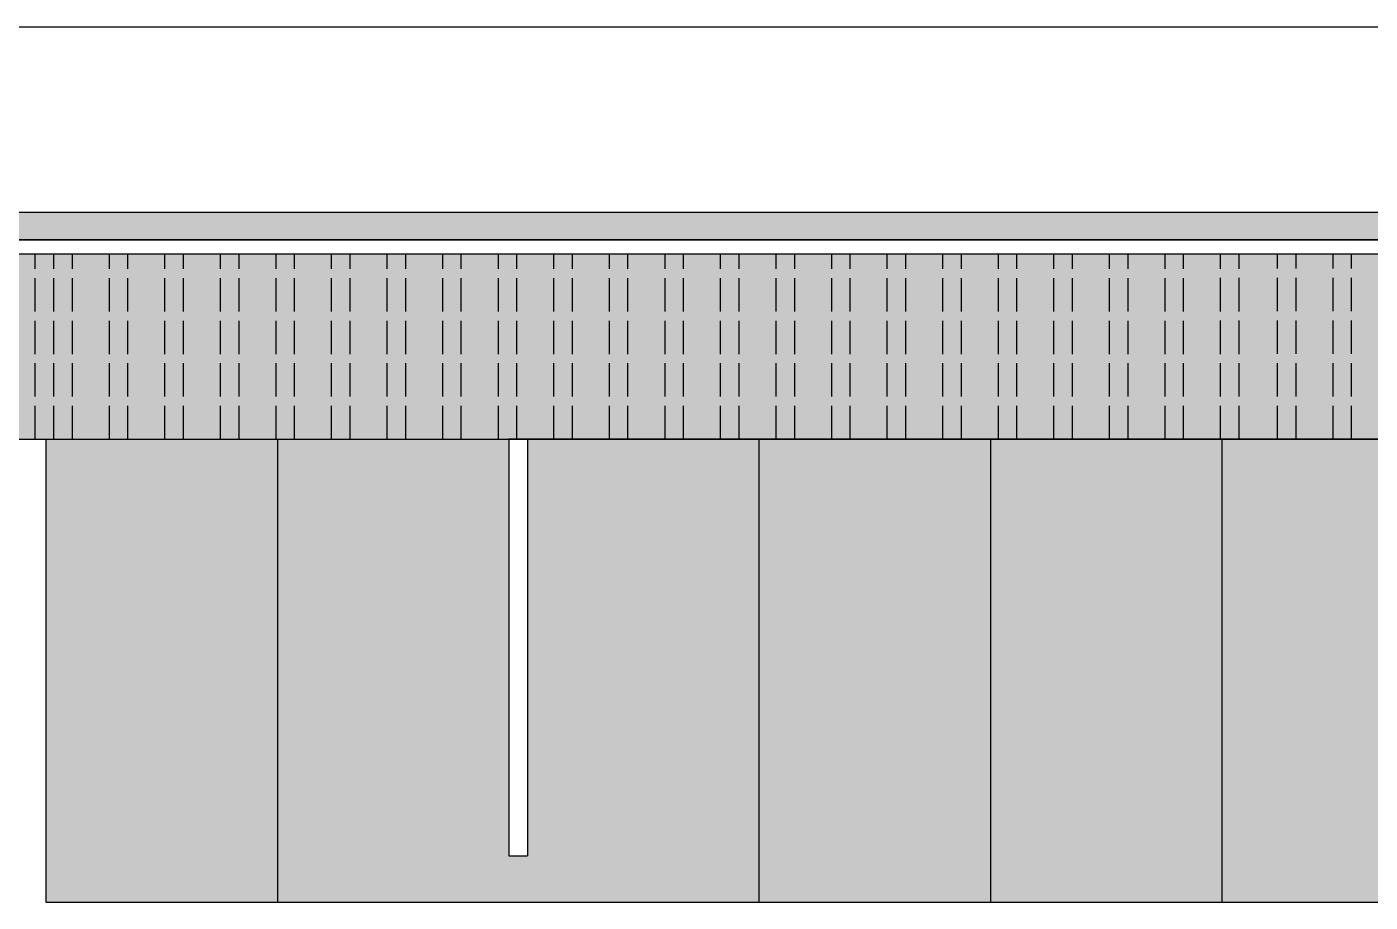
# Model space of a CAD drawing. Header units: inches. Extents: x -55 to 235, y -47 to 159.
# Drawn here: x 182.67 to 197.17, y 8.92 to 18.37 of the extents above; entities that cross this region are included whole.
import ezdxf

# ---------------------------------------------------------------- set-up
doc = ezdxf.new("R2010")
doc.units = ezdxf.units.IN
doc.header["$LTSCALE"] = 0.03
doc.header["$MEASUREMENT"] = 0
doc.linetypes.add('ACAD_ISO02W100', pattern=[15, 12, -3])

msp = doc.modelspace()

# ---------------------------------------------------------------- hatches: boundary and pattern name
h = msp.add_hatch()
h.set_pattern_fill('AR-SAND', scale=0.05)
h.set_pattern_definition([(37.5, (0, 0), (-0.003149668, 0.096341188), [0, -0.076, 0, -0.085, 0, -0.08125]), (7.5, (0, 0), (0.088488835, 0.1411073), [0, -0.041, 0, -0.0685, 0, -0.02625]), (327.5, (-0.0615, 0), (0.155707093, 0.000282953), [0, -0.025, 0, -0.09, 0, -0.1175]), (317.5, (-0.0615, 0), (0.15030633, 0.04388378), [0, -0.0125, 0, -0.059, 0, -0.0675])])
h.paths.add_polyline_path([(229.787, 16.371), (164.887, 16.371), (164.887, 16.071), (229.787, 16.071)])
h = msp.add_hatch(color=254)
h.dxf.hatch_style = 1
h.paths.add_polyline_path([(227.373, 15.922), (167.33, 15.922), (167.33, 13.92), (227.373, 13.92)])
h = msp.add_hatch(color=253)
h.dxf.hatch_style = 1
h.paths.add_polyline_path([(185.372, 13.919), (182.872, 13.919), (182.872, 8.921), (185.372, 8.921)])
h.paths.add_polyline_path([(187.872, 13.919), (185.372, 13.919), (185.372, 8.921), (187.872, 8.921), (190.572, 8.921), (190.572, 13.919), (188.072, 13.919), (188.072, 9.421), (187.872, 9.421)])
h.paths.add_polyline_path([(193.072, 13.919), (190.572, 13.919), (190.572, 8.921), (193.072, 8.921)])
h.paths.add_polyline_path([(195.572, 13.919), (193.072, 13.919), (193.072, 8.921), (195.572, 8.921)])
h.paths.add_polyline_path([(198.072, 13.919), (195.572, 13.919), (195.572, 8.921), (200.772, 8.921), (200.772, 13.919), (198.272, 13.919), (198.272, 9.421), (198.072, 9.421)])
h.paths.add_polyline_path([(204.472, 13.919), (201.972, 13.919), (201.972, 8.921), (204.472, 8.921)])
h.paths.add_polyline_path([(206.972, 13.919), (204.472, 13.919), (204.472, 8.921), (206.972, 8.921)])
h.paths.add_polyline_path([(209.472, 13.919), (206.972, 13.919), (206.972, 8.921), (212.172, 8.921), (212.172, 13.919), (209.672, 13.919), (209.672, 9.421), (209.472, 9.421)])
h.paths.add_polyline_path([(214.672, 13.919), (212.172, 13.919), (212.172, 8.921), (214.672, 8.921)])
h.paths.add_polyline_path([(217.172, 13.919), (214.672, 13.919), (214.672, 8.921), (219.87, 8.921), (219.872, 13.919), (217.372, 13.919), (217.372, 9.421), (217.172, 9.421)])

# ---------------------------------------------------------------- linework, layer by layer
for p, q in [((159.787, 18.371), (234.787, 18.371)), ((164.887, 16.371), (234.787, 16.371)), ((165.187, 16.071), (229.487, 16.071)), ((165.337, 15.921), (206.828, 15.921)), ((165.337, 15.921), (229.337, 15.921)), ((170.787, 15.921), (229.337, 15.921)), ((165.337, 13.919), (229.337, 13.919)), ((182.872, 13.921), (182.872, 8.921)), ((185.372, 13.921), (185.372, 8.921)), ((187.872, 13.921), (187.872, 9.421)), ((219.872, 13.921), (187.872, 13.921)), ((188.072, 13.921), (188.072, 9.421)), ((190.572, 13.921), (190.572, 8.921)), ((193.072, 13.921), (193.072, 8.921)), ((195.572, 13.921), (195.572, 8.921)), ((187.872, 9.421), (188.072, 9.421)), ((182.872, 8.921), (187.872, 8.921)), ((187.872, 8.921), (219.87, 8.921))]:
    msp.add_line(p, q)
at = {"linetype": 'ACAD_ISO02W100'}
for p, q in [((182.758, 13.919), (182.758, 15.921)), ((182.958, 13.919), (182.958, 15.921)), ((182.958, 13.919), (182.958, 15.921)), ((183.158, 13.919), (183.158, 15.921)), ((183.558, 13.919), (183.558, 15.921)), ((183.758, 13.919), (183.758, 15.921)), ((184.158, 13.919), (184.158, 15.921)), ((184.358, 13.919), (184.358, 15.921)), ((184.758, 13.919), (184.758, 15.921)), ((184.758, 13.919), (184.758, 15.921)), ((184.958, 13.919), (184.958, 15.921)), ((184.958, 13.919), (184.958, 15.921)), ((185.358, 13.919), (185.358, 15.921)), ((185.558, 13.919), (185.558, 15.921)), ((185.958, 13.919), (185.958, 15.921)), ((186.158, 13.919), (186.158, 15.921)), ((186.558, 13.919), (186.558, 15.921)), ((186.558, 13.919), (186.558, 15.921)), ((186.758, 13.919), (186.758, 15.921)), ((186.758, 13.919), (186.758, 15.921)), ((187.158, 13.919), (187.158, 15.921)), ((187.358, 13.919), (187.358, 15.921)), ((187.758, 13.919), (187.758, 15.921)), ((187.958, 13.919), (187.958, 15.921)), ((188.358, 13.919), (188.358, 15.921)), ((188.358, 13.919), (188.358, 15.921)), ((188.558, 13.919), (188.558, 15.921)), ((188.558, 13.919), (188.558, 15.921)), ((188.958, 13.919), (188.958, 15.921)), ((189.158, 13.919), (189.158, 15.921)), ((189.558, 13.919), (189.558, 15.921)), ((189.758, 13.919), (189.758, 15.921)), ((190.158, 13.919), (190.158, 15.921)), ((190.158, 13.919), (190.158, 15.921)), ((190.358, 13.919), (190.358, 15.921)), ((190.358, 13.919), (190.358, 15.921)), ((190.758, 13.919), (190.758, 15.921)), ((190.958, 13.919), (190.958, 15.921)), ((191.358, 13.919), (191.358, 15.921)), ((191.558, 13.919), (191.558, 15.921)), ((191.958, 13.919), (191.958, 15.921)), ((191.958, 13.919), (191.958, 15.921)), ((192.158, 13.919), (192.158, 15.921)), ((192.158, 13.919), (192.158, 15.921)), ((192.558, 13.919), (192.558, 15.921)), ((192.758, 13.919), (192.758, 15.921)), ((193.158, 13.919), (193.158, 15.921)), ((193.358, 13.919), (193.358, 15.921)), ((193.758, 13.919), (193.758, 15.921)), ((193.758, 13.919), (193.758, 15.921)), ((193.958, 13.919), (193.958, 15.921)), ((193.958, 13.919), (193.958, 15.921)), ((194.358, 13.919), (194.358, 15.921)), ((194.558, 13.919), (194.558, 15.921)), ((194.958, 13.919), (194.958, 15.921)), ((195.158, 13.919), (195.158, 15.921)), ((195.558, 13.921), (195.558, 15.923)), ((195.558, 13.919), (195.558, 15.921)), ((195.758, 13.921), (195.758, 15.923)), ((195.758, 13.919), (195.758, 15.921)), ((196.172, 13.921), (196.172, 15.923)), ((196.172, 13.921), (196.172, 15.923)), ((196.372, 13.921), (196.372, 15.923)), ((196.372, 13.921), (196.372, 15.923)), ((196.772, 13.921), (196.772, 15.923)), ((196.972, 13.921), (196.972, 15.923))]:
    msp.add_line(p, q, dxfattribs=at)
for points in [[(164.887, 16.071), (164.887, 16.371), (229.937, 16.371)], [(229.487, 16.071), (165.187, 16.071)]]:
    msp.add_lwpolyline(points)

doc.saveas('drawing.dxf')
